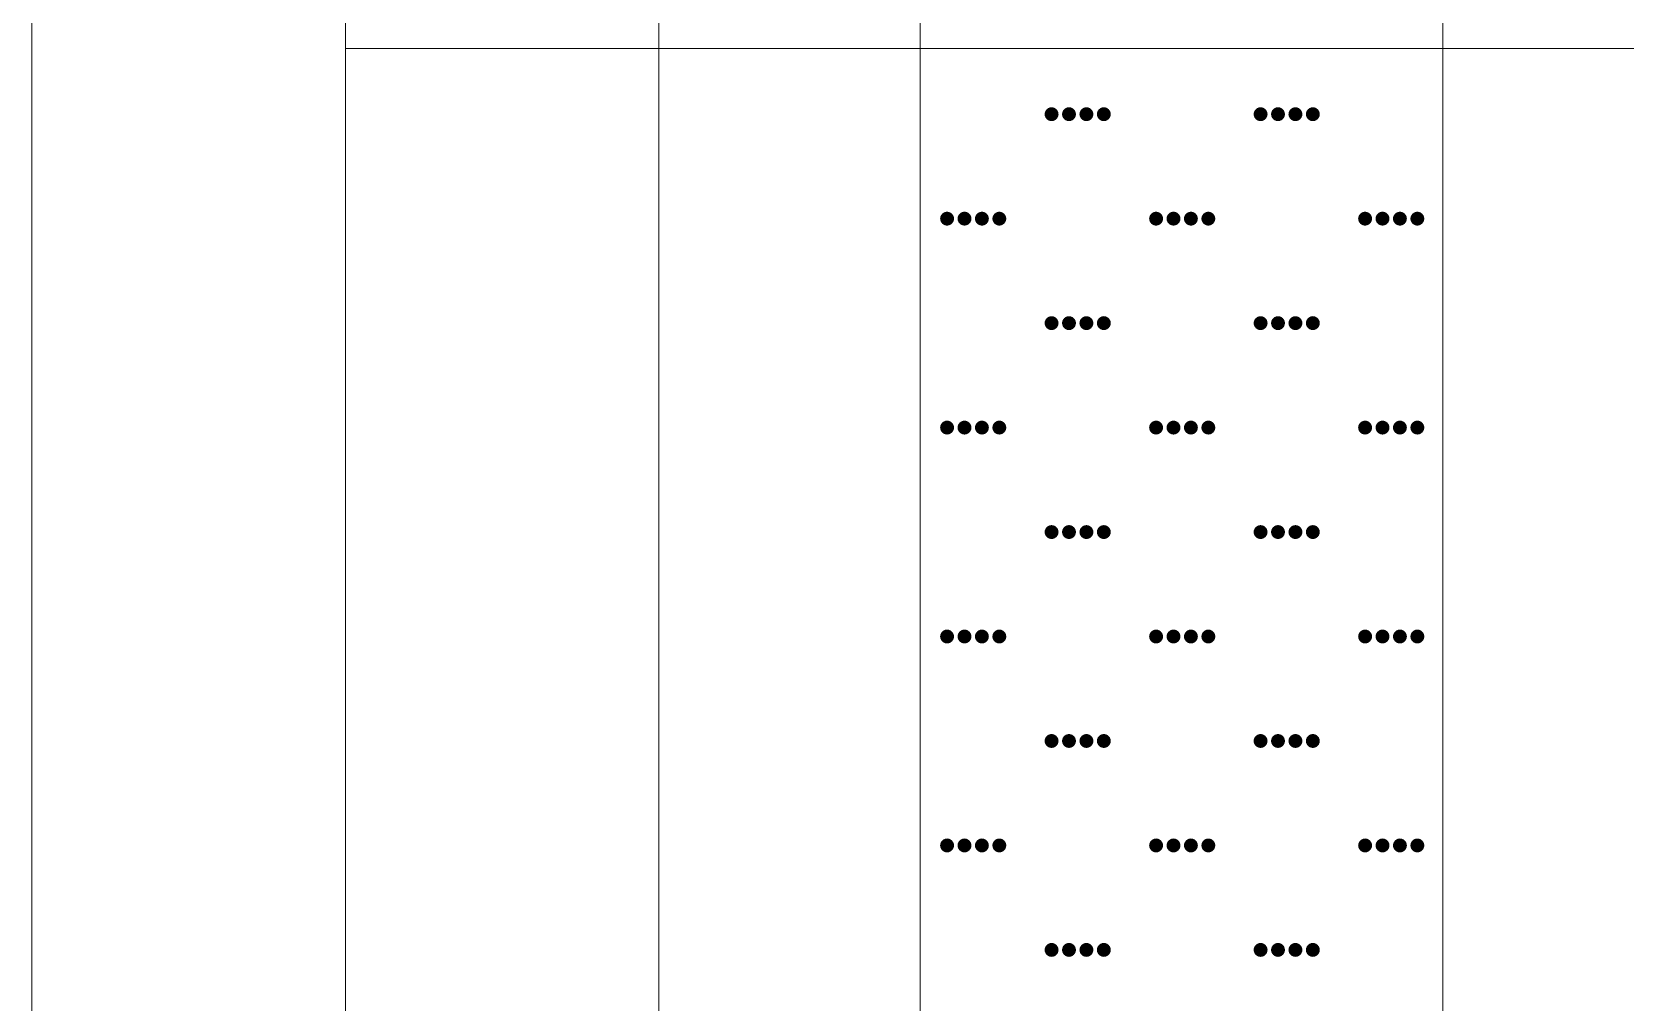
# Model space of a CAD drawing. Header units: inches. Extents: x -27 to 109, y -724 to 26.
# Drawn here: x 14.68 to 20.78, y -580.56 to -576.84 of the extents above; entities that cross this region are included whole.
import ezdxf

# ---------------------------------------------------------------- set-up
doc = ezdxf.new("R2010")
doc.units = ezdxf.units.IN
doc.header["$MEASUREMENT"] = 0
doc.layers.get('0').update_dxf_attribs({"lineweight": 0})

# ---------------------------------------------------------------- blocks, each defined once
blk = doc.blocks.new('lr_block_89')
at = {"true_color": 0x000000}
for points in [[(18.6105, -577.1626), (18.6114, -577.1557), (18.6105, -577.1487), (18.6078, -577.1423), (18.6035, -577.1369), (18.5981, -577.1326), (18.5917, -577.1299), (18.5847, -577.129), (18.5778, -577.1299), (18.5714, -577.1326), (18.5659, -577.1369), (18.5617, -577.1423), (18.559, -577.1487), (18.5581, -577.1557), (18.559, -577.1626), (18.5617, -577.169), (18.5659, -577.1745), (18.5714, -577.1787), (18.5778, -577.1814), (18.5847, -577.1823), (18.5917, -577.1814), (18.5981, -577.1787), (18.6035, -577.1745), (18.6078, -577.169)], [(18.6771, -577.1626), (18.6781, -577.1557), (18.6771, -577.1487), (18.6745, -577.1423), (18.6702, -577.1369), (18.6647, -577.1326), (18.6583, -577.1299), (18.6514, -577.129), (18.6445, -577.1299), (18.6381, -577.1326), (18.6326, -577.1369), (18.6283, -577.1423), (18.6257, -577.1487), (18.6247, -577.1557), (18.6257, -577.1626), (18.6283, -577.169), (18.6326, -577.1745), (18.6381, -577.1787), (18.6445, -577.1814), (18.6514, -577.1823), (18.6583, -577.1814), (18.6647, -577.1787), (18.6702, -577.1745), (18.6745, -577.169)], [(18.7438, -577.1626), (18.7447, -577.1557), (18.7438, -577.1487), (18.7411, -577.1423), (18.7369, -577.1369), (18.7314, -577.1326), (18.725, -577.1299), (18.7181, -577.129), (18.7111, -577.1299), (18.7047, -577.1326), (18.6993, -577.1369), (18.695, -577.1423), (18.6923, -577.1487), (18.6914, -577.1557), (18.6923, -577.1626), (18.695, -577.169), (18.6993, -577.1745), (18.7047, -577.1787), (18.7111, -577.1814), (18.7181, -577.1823), (18.725, -577.1814), (18.7314, -577.1787), (18.7369, -577.1745), (18.7411, -577.169)], [(18.8105, -577.1626), (18.8114, -577.1557), (18.8105, -577.1487), (18.8078, -577.1423), (18.8035, -577.1369), (18.7981, -577.1326), (18.7917, -577.1299), (18.7847, -577.129), (18.7778, -577.1299), (18.7714, -577.1326), (18.7659, -577.1369), (18.7617, -577.1423), (18.759, -577.1487), (18.7581, -577.1557), (18.759, -577.1626), (18.7617, -577.169), (18.7659, -577.1745), (18.7714, -577.1787), (18.7778, -577.1814), (18.7847, -577.1823), (18.7917, -577.1814), (18.7981, -577.1787), (18.8035, -577.1745), (18.8078, -577.169)], [(19.4105, -577.1626), (19.4114, -577.1557), (19.4105, -577.1487), (19.4078, -577.1423), (19.4035, -577.1369), (19.3981, -577.1326), (19.3917, -577.1299), (19.3847, -577.129), (19.3778, -577.1299), (19.3714, -577.1326), (19.3659, -577.1369), (19.3617, -577.1423), (19.359, -577.1487), (19.3581, -577.1557), (19.359, -577.1626), (19.3617, -577.169), (19.3659, -577.1745), (19.3714, -577.1787), (19.3778, -577.1814), (19.3847, -577.1823), (19.3917, -577.1814), (19.3981, -577.1787), (19.4035, -577.1745), (19.4078, -577.169)], [(19.4771, -577.1626), (19.4781, -577.1557), (19.4771, -577.1487), (19.4745, -577.1423), (19.4702, -577.1369), (19.4647, -577.1326), (19.4583, -577.1299), (19.4514, -577.129), (19.4445, -577.1299), (19.4381, -577.1326), (19.4326, -577.1369), (19.4283, -577.1423), (19.4257, -577.1487), (19.4247, -577.1557), (19.4257, -577.1626), (19.4283, -577.169), (19.4326, -577.1745), (19.4381, -577.1787), (19.4445, -577.1814), (19.4514, -577.1823), (19.4583, -577.1814), (19.4647, -577.1787), (19.4702, -577.1745), (19.4745, -577.169)], [(19.5438, -577.1626), (19.5447, -577.1557), (19.5438, -577.1487), (19.5411, -577.1423), (19.5369, -577.1369), (19.5314, -577.1326), (19.525, -577.1299), (19.5181, -577.129), (19.5111, -577.1299), (19.5047, -577.1326), (19.4993, -577.1369), (19.495, -577.1423), (19.4923, -577.1487), (19.4914, -577.1557), (19.4923, -577.1626), (19.495, -577.169), (19.4993, -577.1745), (19.5047, -577.1787), (19.5111, -577.1814), (19.5181, -577.1823), (19.525, -577.1814), (19.5314, -577.1787), (19.5369, -577.1745), (19.5411, -577.169)], [(19.6105, -577.1626), (19.6114, -577.1557), (19.6105, -577.1487), (19.6078, -577.1423), (19.6035, -577.1369), (19.5981, -577.1326), (19.5917, -577.1299), (19.5847, -577.129), (19.5778, -577.1299), (19.5714, -577.1326), (19.5659, -577.1369), (19.5617, -577.1423), (19.559, -577.1487), (19.5581, -577.1557), (19.559, -577.1626), (19.5617, -577.169), (19.5659, -577.1745), (19.5714, -577.1787), (19.5778, -577.1814), (19.5847, -577.1823), (19.5917, -577.1814), (19.5981, -577.1787), (19.6035, -577.1745), (19.6078, -577.169)], [(18.2105, -577.5626), (18.2114, -577.5557), (18.2105, -577.5487), (18.2078, -577.5423), (18.2035, -577.5369), (18.1981, -577.5326), (18.1917, -577.5299), (18.1847, -577.529), (18.1778, -577.5299), (18.1714, -577.5326), (18.1659, -577.5369), (18.1617, -577.5423), (18.159, -577.5487), (18.1581, -577.5557), (18.159, -577.5626), (18.1617, -577.569), (18.1659, -577.5745), (18.1714, -577.5787), (18.1778, -577.5814), (18.1847, -577.5823), (18.1917, -577.5814), (18.1981, -577.5787), (18.2035, -577.5745), (18.2078, -577.569)], [(18.2771, -577.5626), (18.2781, -577.5557), (18.2771, -577.5487), (18.2745, -577.5423), (18.2702, -577.5369), (18.2647, -577.5326), (18.2583, -577.5299), (18.2514, -577.529), (18.2445, -577.5299), (18.2381, -577.5326), (18.2326, -577.5369), (18.2283, -577.5423), (18.2257, -577.5487), (18.2247, -577.5557), (18.2257, -577.5626), (18.2283, -577.569), (18.2326, -577.5745), (18.2381, -577.5787), (18.2445, -577.5814), (18.2514, -577.5823), (18.2583, -577.5814), (18.2647, -577.5787), (18.2702, -577.5745), (18.2745, -577.569)], [(18.3438, -577.5626), (18.3447, -577.5557), (18.3438, -577.5487), (18.3411, -577.5423), (18.3369, -577.5369), (18.3314, -577.5326), (18.325, -577.5299), (18.3181, -577.529), (18.3111, -577.5299), (18.3047, -577.5326), (18.2993, -577.5369), (18.295, -577.5423), (18.2923, -577.5487), (18.2914, -577.5557), (18.2923, -577.5626), (18.295, -577.569), (18.2993, -577.5745), (18.3047, -577.5787), (18.3111, -577.5814), (18.3181, -577.5823), (18.325, -577.5814), (18.3314, -577.5787), (18.3369, -577.5745), (18.3411, -577.569)], [(18.4105, -577.5626), (18.4114, -577.5557), (18.4105, -577.5487), (18.4078, -577.5423), (18.4035, -577.5369), (18.3981, -577.5326), (18.3917, -577.5299), (18.3847, -577.529), (18.3778, -577.5299), (18.3714, -577.5326), (18.3659, -577.5369), (18.3617, -577.5423), (18.359, -577.5487), (18.3581, -577.5557), (18.359, -577.5626), (18.3617, -577.569), (18.3659, -577.5745), (18.3714, -577.5787), (18.3778, -577.5814), (18.3847, -577.5823), (18.3917, -577.5814), (18.3981, -577.5787), (18.4035, -577.5745), (18.4078, -577.569)], [(19.0105, -577.5626), (19.0114, -577.5557), (19.0105, -577.5487), (19.0078, -577.5423), (19.0035, -577.5369), (18.9981, -577.5326), (18.9917, -577.5299), (18.9847, -577.529), (18.9778, -577.5299), (18.9714, -577.5326), (18.9659, -577.5369), (18.9617, -577.5423), (18.959, -577.5487), (18.9581, -577.5557), (18.959, -577.5626), (18.9617, -577.569), (18.9659, -577.5745), (18.9714, -577.5787), (18.9778, -577.5814), (18.9847, -577.5823), (18.9917, -577.5814), (18.9981, -577.5787), (19.0035, -577.5745), (19.0078, -577.569)], [(19.0771, -577.5626), (19.0781, -577.5557), (19.0771, -577.5487), (19.0745, -577.5423), (19.0702, -577.5369), (19.0647, -577.5326), (19.0583, -577.5299), (19.0514, -577.529), (19.0445, -577.5299), (19.0381, -577.5326), (19.0326, -577.5369), (19.0283, -577.5423), (19.0257, -577.5487), (19.0247, -577.5557), (19.0257, -577.5626), (19.0283, -577.569), (19.0326, -577.5745), (19.0381, -577.5787), (19.0445, -577.5814), (19.0514, -577.5823), (19.0583, -577.5814), (19.0647, -577.5787), (19.0702, -577.5745), (19.0745, -577.569)], [(19.1438, -577.5626), (19.1447, -577.5557), (19.1438, -577.5487), (19.1411, -577.5423), (19.1369, -577.5369), (19.1314, -577.5326), (19.125, -577.5299), (19.1181, -577.529), (19.1111, -577.5299), (19.1047, -577.5326), (19.0993, -577.5369), (19.095, -577.5423), (19.0923, -577.5487), (19.0914, -577.5557), (19.0923, -577.5626), (19.095, -577.569), (19.0993, -577.5745), (19.1047, -577.5787), (19.1111, -577.5814), (19.1181, -577.5823), (19.125, -577.5814), (19.1314, -577.5787), (19.1369, -577.5745), (19.1411, -577.569)], [(19.2105, -577.5626), (19.2114, -577.5557), (19.2105, -577.5487), (19.2078, -577.5423), (19.2035, -577.5369), (19.1981, -577.5326), (19.1917, -577.5299), (19.1847, -577.529), (19.1778, -577.5299), (19.1714, -577.5326), (19.1659, -577.5369), (19.1617, -577.5423), (19.159, -577.5487), (19.1581, -577.5557), (19.159, -577.5626), (19.1617, -577.569), (19.1659, -577.5745), (19.1714, -577.5787), (19.1778, -577.5814), (19.1847, -577.5823), (19.1917, -577.5814), (19.1981, -577.5787), (19.2035, -577.5745), (19.2078, -577.569)], [(19.8105, -577.5626), (19.8114, -577.5557), (19.8105, -577.5487), (19.8078, -577.5423), (19.8035, -577.5369), (19.7981, -577.5326), (19.7917, -577.5299), (19.7847, -577.529), (19.7778, -577.5299), (19.7714, -577.5326), (19.7659, -577.5369), (19.7617, -577.5423), (19.759, -577.5487), (19.7581, -577.5557), (19.759, -577.5626), (19.7617, -577.569), (19.7659, -577.5745), (19.7714, -577.5787), (19.7778, -577.5814), (19.7847, -577.5823), (19.7917, -577.5814), (19.7981, -577.5787), (19.8035, -577.5745), (19.8078, -577.569)], [(19.8771, -577.5626), (19.8781, -577.5557), (19.8771, -577.5487), (19.8745, -577.5423), (19.8702, -577.5369), (19.8647, -577.5326), (19.8583, -577.5299), (19.8514, -577.529), (19.8445, -577.5299), (19.8381, -577.5326), (19.8326, -577.5369), (19.8283, -577.5423), (19.8257, -577.5487), (19.8247, -577.5557), (19.8257, -577.5626), (19.8283, -577.569), (19.8326, -577.5745), (19.8381, -577.5787), (19.8445, -577.5814), (19.8514, -577.5823), (19.8583, -577.5814), (19.8647, -577.5787), (19.8702, -577.5745), (19.8745, -577.569)], [(19.9438, -577.5626), (19.9447, -577.5557), (19.9438, -577.5487), (19.9411, -577.5423), (19.9369, -577.5369), (19.9314, -577.5326), (19.925, -577.5299), (19.9181, -577.529), (19.9111, -577.5299), (19.9047, -577.5326), (19.8993, -577.5369), (19.895, -577.5423), (19.8923, -577.5487), (19.8914, -577.5557), (19.8923, -577.5626), (19.895, -577.569), (19.8993, -577.5745), (19.9047, -577.5787), (19.9111, -577.5814), (19.9181, -577.5823), (19.925, -577.5814), (19.9314, -577.5787), (19.9369, -577.5745), (19.9411, -577.569)], [(20.0105, -577.5626), (20.0114, -577.5557), (20.0105, -577.5487), (20.0078, -577.5423), (20.0035, -577.5369), (19.9981, -577.5326), (19.9917, -577.5299), (19.9847, -577.529), (19.9778, -577.5299), (19.9714, -577.5326), (19.9659, -577.5369), (19.9617, -577.5423), (19.959, -577.5487), (19.9581, -577.5557), (19.959, -577.5626), (19.9617, -577.569), (19.9659, -577.5745), (19.9714, -577.5787), (19.9778, -577.5814), (19.9847, -577.5823), (19.9917, -577.5814), (19.9981, -577.5787), (20.0035, -577.5745), (20.0078, -577.569)], [(18.6105, -577.9626), (18.6114, -577.9557), (18.6105, -577.9487), (18.6078, -577.9423), (18.6035, -577.9369), (18.5981, -577.9326), (18.5917, -577.9299), (18.5847, -577.929), (18.5778, -577.9299), (18.5714, -577.9326), (18.5659, -577.9369), (18.5617, -577.9423), (18.559, -577.9487), (18.5581, -577.9557), (18.559, -577.9626), (18.5617, -577.969), (18.5659, -577.9745), (18.5714, -577.9787), (18.5778, -577.9814), (18.5847, -577.9823), (18.5917, -577.9814), (18.5981, -577.9787), (18.6035, -577.9745), (18.6078, -577.969)], [(18.6771, -577.9626), (18.6781, -577.9557), (18.6771, -577.9487), (18.6745, -577.9423), (18.6702, -577.9369), (18.6647, -577.9326), (18.6583, -577.9299), (18.6514, -577.929), (18.6445, -577.9299), (18.6381, -577.9326), (18.6326, -577.9369), (18.6283, -577.9423), (18.6257, -577.9487), (18.6247, -577.9557), (18.6257, -577.9626), (18.6283, -577.969), (18.6326, -577.9745), (18.6381, -577.9787), (18.6445, -577.9814), (18.6514, -577.9823), (18.6583, -577.9814), (18.6647, -577.9787), (18.6702, -577.9745), (18.6745, -577.969)], [(18.7438, -577.9626), (18.7447, -577.9557), (18.7438, -577.9487), (18.7411, -577.9423), (18.7369, -577.9369), (18.7314, -577.9326), (18.725, -577.9299), (18.7181, -577.929), (18.7111, -577.9299), (18.7047, -577.9326), (18.6993, -577.9369), (18.695, -577.9423), (18.6923, -577.9487), (18.6914, -577.9557), (18.6923, -577.9626), (18.695, -577.969), (18.6993, -577.9745), (18.7047, -577.9787), (18.7111, -577.9814), (18.7181, -577.9823), (18.725, -577.9814), (18.7314, -577.9787), (18.7369, -577.9745), (18.7411, -577.969)], [(18.8105, -577.9626), (18.8114, -577.9557), (18.8105, -577.9487), (18.8078, -577.9423), (18.8035, -577.9369), (18.7981, -577.9326), (18.7917, -577.9299), (18.7847, -577.929), (18.7778, -577.9299), (18.7714, -577.9326), (18.7659, -577.9369), (18.7617, -577.9423), (18.759, -577.9487), (18.7581, -577.9557), (18.759, -577.9626), (18.7617, -577.969), (18.7659, -577.9745), (18.7714, -577.9787), (18.7778, -577.9814), (18.7847, -577.9823), (18.7917, -577.9814), (18.7981, -577.9787), (18.8035, -577.9745), (18.8078, -577.969)], [(19.4105, -577.9626), (19.4114, -577.9557), (19.4105, -577.9487), (19.4078, -577.9423), (19.4035, -577.9369), (19.3981, -577.9326), (19.3917, -577.9299), (19.3847, -577.929), (19.3778, -577.9299), (19.3714, -577.9326), (19.3659, -577.9369), (19.3617, -577.9423), (19.359, -577.9487), (19.3581, -577.9557), (19.359, -577.9626), (19.3617, -577.969), (19.3659, -577.9745), (19.3714, -577.9787), (19.3778, -577.9814), (19.3847, -577.9823), (19.3917, -577.9814), (19.3981, -577.9787), (19.4035, -577.9745), (19.4078, -577.969)], [(19.4771, -577.9626), (19.4781, -577.9557), (19.4771, -577.9487), (19.4745, -577.9423), (19.4702, -577.9369), (19.4647, -577.9326), (19.4583, -577.9299), (19.4514, -577.929), (19.4445, -577.9299), (19.4381, -577.9326), (19.4326, -577.9369), (19.4283, -577.9423), (19.4257, -577.9487), (19.4247, -577.9557), (19.4257, -577.9626), (19.4283, -577.969), (19.4326, -577.9745), (19.4381, -577.9787), (19.4445, -577.9814), (19.4514, -577.9823), (19.4583, -577.9814), (19.4647, -577.9787), (19.4702, -577.9745), (19.4745, -577.969)], [(19.5438, -577.9626), (19.5447, -577.9557), (19.5438, -577.9487), (19.5411, -577.9423), (19.5369, -577.9369), (19.5314, -577.9326), (19.525, -577.9299), (19.5181, -577.929), (19.5111, -577.9299), (19.5047, -577.9326), (19.4993, -577.9369), (19.495, -577.9423), (19.4923, -577.9487), (19.4914, -577.9557), (19.4923, -577.9626), (19.495, -577.969), (19.4993, -577.9745), (19.5047, -577.9787), (19.5111, -577.9814), (19.5181, -577.9823), (19.525, -577.9814), (19.5314, -577.9787), (19.5369, -577.9745), (19.5411, -577.969)], [(19.6105, -577.9626), (19.6114, -577.9557), (19.6105, -577.9487), (19.6078, -577.9423), (19.6035, -577.9369), (19.5981, -577.9326), (19.5917, -577.9299), (19.5847, -577.929), (19.5778, -577.9299), (19.5714, -577.9326), (19.5659, -577.9369), (19.5617, -577.9423), (19.559, -577.9487), (19.5581, -577.9557), (19.559, -577.9626), (19.5617, -577.969), (19.5659, -577.9745), (19.5714, -577.9787), (19.5778, -577.9814), (19.5847, -577.9823), (19.5917, -577.9814), (19.5981, -577.9787), (19.6035, -577.9745), (19.6078, -577.969)], [(18.2105, -578.3626), (18.2114, -578.3557), (18.2105, -578.3487), (18.2078, -578.3423), (18.2035, -578.3369), (18.1981, -578.3326), (18.1917, -578.3299), (18.1847, -578.329), (18.1778, -578.3299), (18.1714, -578.3326), (18.1659, -578.3369), (18.1617, -578.3423), (18.159, -578.3487), (18.1581, -578.3557), (18.159, -578.3626), (18.1617, -578.369), (18.1659, -578.3745), (18.1714, -578.3787), (18.1778, -578.3814), (18.1847, -578.3823), (18.1917, -578.3814), (18.1981, -578.3787), (18.2035, -578.3745), (18.2078, -578.369)], [(18.2771, -578.3626), (18.2781, -578.3557), (18.2771, -578.3487), (18.2745, -578.3423), (18.2702, -578.3369), (18.2647, -578.3326), (18.2583, -578.3299), (18.2514, -578.329), (18.2445, -578.3299), (18.2381, -578.3326), (18.2326, -578.3369), (18.2283, -578.3423), (18.2257, -578.3487), (18.2247, -578.3557), (18.2257, -578.3626), (18.2283, -578.369), (18.2326, -578.3745), (18.2381, -578.3787), (18.2445, -578.3814), (18.2514, -578.3823), (18.2583, -578.3814), (18.2647, -578.3787), (18.2702, -578.3745), (18.2745, -578.369)], [(18.3438, -578.3626), (18.3447, -578.3557), (18.3438, -578.3487), (18.3411, -578.3423), (18.3369, -578.3369), (18.3314, -578.3326), (18.325, -578.3299), (18.3181, -578.329), (18.3111, -578.3299), (18.3047, -578.3326), (18.2993, -578.3369), (18.295, -578.3423), (18.2923, -578.3487), (18.2914, -578.3557), (18.2923, -578.3626), (18.295, -578.369), (18.2993, -578.3745), (18.3047, -578.3787), (18.3111, -578.3814), (18.3181, -578.3823), (18.325, -578.3814), (18.3314, -578.3787), (18.3369, -578.3745), (18.3411, -578.369)], [(18.4105, -578.3626), (18.4114, -578.3557), (18.4105, -578.3487), (18.4078, -578.3423), (18.4035, -578.3369), (18.3981, -578.3326), (18.3917, -578.3299), (18.3847, -578.329), (18.3778, -578.3299), (18.3714, -578.3326), (18.3659, -578.3369), (18.3617, -578.3423), (18.359, -578.3487), (18.3581, -578.3557), (18.359, -578.3626), (18.3617, -578.369), (18.3659, -578.3745), (18.3714, -578.3787), (18.3778, -578.3814), (18.3847, -578.3823), (18.3917, -578.3814), (18.3981, -578.3787), (18.4035, -578.3745), (18.4078, -578.369)], [(19.0105, -578.3626), (19.0114, -578.3557), (19.0105, -578.3487), (19.0078, -578.3423), (19.0035, -578.3369), (18.9981, -578.3326), (18.9917, -578.3299), (18.9847, -578.329), (18.9778, -578.3299), (18.9714, -578.3326), (18.9659, -578.3369), (18.9617, -578.3423), (18.959, -578.3487), (18.9581, -578.3557), (18.959, -578.3626), (18.9617, -578.369), (18.9659, -578.3745), (18.9714, -578.3787), (18.9778, -578.3814), (18.9847, -578.3823), (18.9917, -578.3814), (18.9981, -578.3787), (19.0035, -578.3745), (19.0078, -578.369)], [(19.0771, -578.3626), (19.0781, -578.3557), (19.0771, -578.3487), (19.0745, -578.3423), (19.0702, -578.3369), (19.0647, -578.3326), (19.0583, -578.3299), (19.0514, -578.329), (19.0445, -578.3299), (19.0381, -578.3326), (19.0326, -578.3369), (19.0283, -578.3423), (19.0257, -578.3487), (19.0247, -578.3557), (19.0257, -578.3626), (19.0283, -578.369), (19.0326, -578.3745), (19.0381, -578.3787), (19.0445, -578.3814), (19.0514, -578.3823), (19.0583, -578.3814), (19.0647, -578.3787), (19.0702, -578.3745), (19.0745, -578.369)], [(19.1438, -578.3626), (19.1447, -578.3557), (19.1438, -578.3487), (19.1411, -578.3423), (19.1369, -578.3369), (19.1314, -578.3326), (19.125, -578.3299), (19.1181, -578.329), (19.1111, -578.3299), (19.1047, -578.3326), (19.0993, -578.3369), (19.095, -578.3423), (19.0923, -578.3487), (19.0914, -578.3557), (19.0923, -578.3626), (19.095, -578.369), (19.0993, -578.3745), (19.1047, -578.3787), (19.1111, -578.3814), (19.1181, -578.3823), (19.125, -578.3814), (19.1314, -578.3787), (19.1369, -578.3745), (19.1411, -578.369)], [(19.2105, -578.3626), (19.2114, -578.3557), (19.2105, -578.3487), (19.2078, -578.3423), (19.2035, -578.3369), (19.1981, -578.3326), (19.1917, -578.3299), (19.1847, -578.329), (19.1778, -578.3299), (19.1714, -578.3326), (19.1659, -578.3369), (19.1617, -578.3423), (19.159, -578.3487), (19.1581, -578.3557), (19.159, -578.3626), (19.1617, -578.369), (19.1659, -578.3745), (19.1714, -578.3787), (19.1778, -578.3814), (19.1847, -578.3823), (19.1917, -578.3814), (19.1981, -578.3787), (19.2035, -578.3745), (19.2078, -578.369)], [(19.8105, -578.3626), (19.8114, -578.3557), (19.8105, -578.3487), (19.8078, -578.3423), (19.8035, -578.3369), (19.7981, -578.3326), (19.7917, -578.3299), (19.7847, -578.329), (19.7778, -578.3299), (19.7714, -578.3326), (19.7659, -578.3369), (19.7617, -578.3423), (19.759, -578.3487), (19.7581, -578.3557), (19.759, -578.3626), (19.7617, -578.369), (19.7659, -578.3745), (19.7714, -578.3787), (19.7778, -578.3814), (19.7847, -578.3823), (19.7917, -578.3814), (19.7981, -578.3787), (19.8035, -578.3745), (19.8078, -578.369)], [(19.8771, -578.3626), (19.8781, -578.3557), (19.8771, -578.3487), (19.8745, -578.3423), (19.8702, -578.3369), (19.8647, -578.3326), (19.8583, -578.3299), (19.8514, -578.329), (19.8445, -578.3299), (19.8381, -578.3326), (19.8326, -578.3369), (19.8283, -578.3423), (19.8257, -578.3487), (19.8247, -578.3557), (19.8257, -578.3626), (19.8283, -578.369), (19.8326, -578.3745), (19.8381, -578.3787), (19.8445, -578.3814), (19.8514, -578.3823), (19.8583, -578.3814), (19.8647, -578.3787), (19.8702, -578.3745), (19.8745, -578.369)], [(19.9438, -578.3626), (19.9447, -578.3557), (19.9438, -578.3487), (19.9411, -578.3423), (19.9369, -578.3369), (19.9314, -578.3326), (19.925, -578.3299), (19.9181, -578.329), (19.9111, -578.3299), (19.9047, -578.3326), (19.8993, -578.3369), (19.895, -578.3423), (19.8923, -578.3487), (19.8914, -578.3557), (19.8923, -578.3626), (19.895, -578.369), (19.8993, -578.3745), (19.9047, -578.3787), (19.9111, -578.3814), (19.9181, -578.3823), (19.925, -578.3814), (19.9314, -578.3787), (19.9369, -578.3745), (19.9411, -578.369)], [(20.0105, -578.3626), (20.0114, -578.3557), (20.0105, -578.3487), (20.0078, -578.3423), (20.0035, -578.3369), (19.9981, -578.3326), (19.9917, -578.3299), (19.9847, -578.329), (19.9778, -578.3299), (19.9714, -578.3326), (19.9659, -578.3369), (19.9617, -578.3423), (19.959, -578.3487), (19.9581, -578.3557), (19.959, -578.3626), (19.9617, -578.369), (19.9659, -578.3745), (19.9714, -578.3787), (19.9778, -578.3814), (19.9847, -578.3823), (19.9917, -578.3814), (19.9981, -578.3787), (20.0035, -578.3745), (20.0078, -578.369)], [(18.6105, -578.7626), (18.6114, -578.7557), (18.6105, -578.7487), (18.6078, -578.7423), (18.6035, -578.7369), (18.5981, -578.7326), (18.5917, -578.7299), (18.5847, -578.729), (18.5778, -578.7299), (18.5714, -578.7326), (18.5659, -578.7369), (18.5617, -578.7423), (18.559, -578.7487), (18.5581, -578.7557), (18.559, -578.7626), (18.5617, -578.769), (18.5659, -578.7745), (18.5714, -578.7787), (18.5778, -578.7814), (18.5847, -578.7823), (18.5917, -578.7814), (18.5981, -578.7787), (18.6035, -578.7745), (18.6078, -578.769)], [(18.6771, -578.7626), (18.6781, -578.7557), (18.6771, -578.7487), (18.6745, -578.7423), (18.6702, -578.7369), (18.6647, -578.7326), (18.6583, -578.7299), (18.6514, -578.729), (18.6445, -578.7299), (18.6381, -578.7326), (18.6326, -578.7369), (18.6283, -578.7423), (18.6257, -578.7487), (18.6247, -578.7557), (18.6257, -578.7626), (18.6283, -578.769), (18.6326, -578.7745), (18.6381, -578.7787), (18.6445, -578.7814), (18.6514, -578.7823), (18.6583, -578.7814), (18.6647, -578.7787), (18.6702, -578.7745), (18.6745, -578.769)], [(18.7438, -578.7626), (18.7447, -578.7557), (18.7438, -578.7487), (18.7411, -578.7423), (18.7369, -578.7369), (18.7314, -578.7326), (18.725, -578.7299), (18.7181, -578.729), (18.7111, -578.7299), (18.7047, -578.7326), (18.6993, -578.7369), (18.695, -578.7423), (18.6923, -578.7487), (18.6914, -578.7557), (18.6923, -578.7626), (18.695, -578.769), (18.6993, -578.7745), (18.7047, -578.7787), (18.7111, -578.7814), (18.7181, -578.7823), (18.725, -578.7814), (18.7314, -578.7787), (18.7369, -578.7745), (18.7411, -578.769)], [(18.8105, -578.7626), (18.8114, -578.7557), (18.8105, -578.7487), (18.8078, -578.7423), (18.8035, -578.7369), (18.7981, -578.7326), (18.7917, -578.7299), (18.7847, -578.729), (18.7778, -578.7299), (18.7714, -578.7326), (18.7659, -578.7369), (18.7617, -578.7423), (18.759, -578.7487), (18.7581, -578.7557), (18.759, -578.7626), (18.7617, -578.769), (18.7659, -578.7745), (18.7714, -578.7787), (18.7778, -578.7814), (18.7847, -578.7823), (18.7917, -578.7814), (18.7981, -578.7787), (18.8035, -578.7745), (18.8078, -578.769)], [(19.4105, -578.7626), (19.4114, -578.7557), (19.4105, -578.7487), (19.4078, -578.7423), (19.4035, -578.7369), (19.3981, -578.7326), (19.3917, -578.7299), (19.3847, -578.729), (19.3778, -578.7299), (19.3714, -578.7326), (19.3659, -578.7369), (19.3617, -578.7423), (19.359, -578.7487), (19.3581, -578.7557), (19.359, -578.7626), (19.3617, -578.769), (19.3659, -578.7745), (19.3714, -578.7787), (19.3778, -578.7814), (19.3847, -578.7823), (19.3917, -578.7814), (19.3981, -578.7787), (19.4035, -578.7745), (19.4078, -578.769)], [(19.4771, -578.7626), (19.4781, -578.7557), (19.4771, -578.7487), (19.4745, -578.7423), (19.4702, -578.7369), (19.4647, -578.7326), (19.4583, -578.7299), (19.4514, -578.729), (19.4445, -578.7299), (19.4381, -578.7326), (19.4326, -578.7369), (19.4283, -578.7423), (19.4257, -578.7487), (19.4247, -578.7557), (19.4257, -578.7626), (19.4283, -578.769), (19.4326, -578.7745), (19.4381, -578.7787), (19.4445, -578.7814), (19.4514, -578.7823), (19.4583, -578.7814), (19.4647, -578.7787), (19.4702, -578.7745), (19.4745, -578.769)], [(19.5438, -578.7626), (19.5447, -578.7557), (19.5438, -578.7487), (19.5411, -578.7423), (19.5369, -578.7369), (19.5314, -578.7326), (19.525, -578.7299), (19.5181, -578.729), (19.5111, -578.7299), (19.5047, -578.7326), (19.4993, -578.7369), (19.495, -578.7423), (19.4923, -578.7487), (19.4914, -578.7557), (19.4923, -578.7626), (19.495, -578.769), (19.4993, -578.7745), (19.5047, -578.7787), (19.5111, -578.7814), (19.5181, -578.7823), (19.525, -578.7814), (19.5314, -578.7787), (19.5369, -578.7745), (19.5411, -578.769)], [(19.6105, -578.7626), (19.6114, -578.7557), (19.6105, -578.7487), (19.6078, -578.7423), (19.6035, -578.7369), (19.5981, -578.7326), (19.5917, -578.7299), (19.5847, -578.729), (19.5778, -578.7299), (19.5714, -578.7326), (19.5659, -578.7369), (19.5617, -578.7423), (19.559, -578.7487), (19.5581, -578.7557), (19.559, -578.7626), (19.5617, -578.769), (19.5659, -578.7745), (19.5714, -578.7787), (19.5778, -578.7814), (19.5847, -578.7823), (19.5917, -578.7814), (19.5981, -578.7787), (19.6035, -578.7745), (19.6078, -578.769)], [(18.2105, -579.1626), (18.2114, -579.1557), (18.2105, -579.1487), (18.2078, -579.1423), (18.2035, -579.1369), (18.1981, -579.1326), (18.1917, -579.1299), (18.1847, -579.129), (18.1778, -579.1299), (18.1714, -579.1326), (18.1659, -579.1369), (18.1617, -579.1423), (18.159, -579.1487), (18.1581, -579.1557), (18.159, -579.1626), (18.1617, -579.169), (18.1659, -579.1745), (18.1714, -579.1787), (18.1778, -579.1814), (18.1847, -579.1823), (18.1917, -579.1814), (18.1981, -579.1787), (18.2035, -579.1745), (18.2078, -579.169)], [(18.2771, -579.1626), (18.2781, -579.1557), (18.2771, -579.1487), (18.2745, -579.1423), (18.2702, -579.1369), (18.2647, -579.1326), (18.2583, -579.1299), (18.2514, -579.129), (18.2445, -579.1299), (18.2381, -579.1326), (18.2326, -579.1369), (18.2283, -579.1423), (18.2257, -579.1487), (18.2247, -579.1557), (18.2257, -579.1626), (18.2283, -579.169), (18.2326, -579.1745), (18.2381, -579.1787), (18.2445, -579.1814), (18.2514, -579.1823), (18.2583, -579.1814), (18.2647, -579.1787), (18.2702, -579.1745), (18.2745, -579.169)], [(18.3438, -579.1626), (18.3447, -579.1557), (18.3438, -579.1487), (18.3411, -579.1423), (18.3369, -579.1369), (18.3314, -579.1326), (18.325, -579.1299), (18.3181, -579.129), (18.3111, -579.1299), (18.3047, -579.1326), (18.2993, -579.1369), (18.295, -579.1423), (18.2923, -579.1487), (18.2914, -579.1557), (18.2923, -579.1626), (18.295, -579.169), (18.2993, -579.1745), (18.3047, -579.1787), (18.3111, -579.1814), (18.3181, -579.1823), (18.325, -579.1814), (18.3314, -579.1787), (18.3369, -579.1745), (18.3411, -579.169)], [(18.4105, -579.1626), (18.4114, -579.1557), (18.4105, -579.1487), (18.4078, -579.1423), (18.4035, -579.1369), (18.3981, -579.1326), (18.3917, -579.1299), (18.3847, -579.129), (18.3778, -579.1299), (18.3714, -579.1326), (18.3659, -579.1369), (18.3617, -579.1423), (18.359, -579.1487), (18.3581, -579.1557), (18.359, -579.1626), (18.3617, -579.169), (18.3659, -579.1745), (18.3714, -579.1787), (18.3778, -579.1814), (18.3847, -579.1823), (18.3917, -579.1814), (18.3981, -579.1787), (18.4035, -579.1745), (18.4078, -579.169)], [(19.0105, -579.1626), (19.0114, -579.1557), (19.0105, -579.1487), (19.0078, -579.1423), (19.0035, -579.1369), (18.9981, -579.1326), (18.9917, -579.1299), (18.9847, -579.129), (18.9778, -579.1299), (18.9714, -579.1326), (18.9659, -579.1369), (18.9617, -579.1423), (18.959, -579.1487), (18.9581, -579.1557), (18.959, -579.1626), (18.9617, -579.169), (18.9659, -579.1745), (18.9714, -579.1787), (18.9778, -579.1814), (18.9847, -579.1823), (18.9917, -579.1814), (18.9981, -579.1787), (19.0035, -579.1745), (19.0078, -579.169)], [(19.0771, -579.1626), (19.0781, -579.1557), (19.0771, -579.1487), (19.0745, -579.1423), (19.0702, -579.1369), (19.0647, -579.1326), (19.0583, -579.1299), (19.0514, -579.129), (19.0445, -579.1299), (19.0381, -579.1326), (19.0326, -579.1369), (19.0283, -579.1423), (19.0257, -579.1487), (19.0247, -579.1557), (19.0257, -579.1626), (19.0283, -579.169), (19.0326, -579.1745), (19.0381, -579.1787), (19.0445, -579.1814), (19.0514, -579.1823), (19.0583, -579.1814), (19.0647, -579.1787), (19.0702, -579.1745), (19.0745, -579.169)], [(19.1438, -579.1626), (19.1447, -579.1557), (19.1438, -579.1487), (19.1411, -579.1423), (19.1369, -579.1369), (19.1314, -579.1326), (19.125, -579.1299), (19.1181, -579.129), (19.1111, -579.1299), (19.1047, -579.1326), (19.0993, -579.1369), (19.095, -579.1423), (19.0923, -579.1487), (19.0914, -579.1557), (19.0923, -579.1626), (19.095, -579.169), (19.0993, -579.1745), (19.1047, -579.1787), (19.1111, -579.1814), (19.1181, -579.1823), (19.125, -579.1814), (19.1314, -579.1787), (19.1369, -579.1745), (19.1411, -579.169)], [(19.2105, -579.1626), (19.2114, -579.1557), (19.2105, -579.1487), (19.2078, -579.1423), (19.2035, -579.1369), (19.1981, -579.1326), (19.1917, -579.1299), (19.1847, -579.129), (19.1778, -579.1299), (19.1714, -579.1326), (19.1659, -579.1369), (19.1617, -579.1423), (19.159, -579.1487), (19.1581, -579.1557), (19.159, -579.1626), (19.1617, -579.169), (19.1659, -579.1745), (19.1714, -579.1787), (19.1778, -579.1814), (19.1847, -579.1823), (19.1917, -579.1814), (19.1981, -579.1787), (19.2035, -579.1745), (19.2078, -579.169)], [(19.8105, -579.1626), (19.8114, -579.1557), (19.8105, -579.1487), (19.8078, -579.1423), (19.8035, -579.1369), (19.7981, -579.1326), (19.7917, -579.1299), (19.7847, -579.129), (19.7778, -579.1299), (19.7714, -579.1326), (19.7659, -579.1369), (19.7617, -579.1423), (19.759, -579.1487), (19.7581, -579.1557), (19.759, -579.1626), (19.7617, -579.169), (19.7659, -579.1745), (19.7714, -579.1787), (19.7778, -579.1814), (19.7847, -579.1823), (19.7917, -579.1814), (19.7981, -579.1787), (19.8035, -579.1745), (19.8078, -579.169)], [(19.8771, -579.1626), (19.8781, -579.1557), (19.8771, -579.1487), (19.8745, -579.1423), (19.8702, -579.1369), (19.8647, -579.1326), (19.8583, -579.1299), (19.8514, -579.129), (19.8445, -579.1299), (19.8381, -579.1326), (19.8326, -579.1369), (19.8283, -579.1423), (19.8257, -579.1487), (19.8247, -579.1557), (19.8257, -579.1626), (19.8283, -579.169), (19.8326, -579.1745), (19.8381, -579.1787), (19.8445, -579.1814), (19.8514, -579.1823), (19.8583, -579.1814), (19.8647, -579.1787), (19.8702, -579.1745), (19.8745, -579.169)], [(19.9438, -579.1626), (19.9447, -579.1557), (19.9438, -579.1487), (19.9411, -579.1423), (19.9369, -579.1369), (19.9314, -579.1326), (19.925, -579.1299), (19.9181, -579.129), (19.9111, -579.1299), (19.9047, -579.1326), (19.8993, -579.1369), (19.895, -579.1423), (19.8923, -579.1487), (19.8914, -579.1557), (19.8923, -579.1626), (19.895, -579.169), (19.8993, -579.1745), (19.9047, -579.1787), (19.9111, -579.1814), (19.9181, -579.1823), (19.925, -579.1814), (19.9314, -579.1787), (19.9369, -579.1745), (19.9411, -579.169)], [(20.0105, -579.1626), (20.0114, -579.1557), (20.0105, -579.1487), (20.0078, -579.1423), (20.0035, -579.1369), (19.9981, -579.1326), (19.9917, -579.1299), (19.9847, -579.129), (19.9778, -579.1299), (19.9714, -579.1326), (19.9659, -579.1369), (19.9617, -579.1423), (19.959, -579.1487), (19.9581, -579.1557), (19.959, -579.1626), (19.9617, -579.169), (19.9659, -579.1745), (19.9714, -579.1787), (19.9778, -579.1814), (19.9847, -579.1823), (19.9917, -579.1814), (19.9981, -579.1787), (20.0035, -579.1745), (20.0078, -579.169)], [(18.6105, -579.5626), (18.6114, -579.5557), (18.6105, -579.5487), (18.6078, -579.5423), (18.6035, -579.5369), (18.5981, -579.5326), (18.5917, -579.5299), (18.5847, -579.529), (18.5778, -579.5299), (18.5714, -579.5326), (18.5659, -579.5369), (18.5617, -579.5423), (18.559, -579.5487), (18.5581, -579.5557), (18.559, -579.5626), (18.5617, -579.569), (18.5659, -579.5745), (18.5714, -579.5787), (18.5778, -579.5814), (18.5847, -579.5823), (18.5917, -579.5814), (18.5981, -579.5787), (18.6035, -579.5745), (18.6078, -579.569)], [(18.6771, -579.5626), (18.6781, -579.5557), (18.6771, -579.5487), (18.6745, -579.5423), (18.6702, -579.5369), (18.6647, -579.5326), (18.6583, -579.5299), (18.6514, -579.529), (18.6445, -579.5299), (18.6381, -579.5326), (18.6326, -579.5369), (18.6283, -579.5423), (18.6257, -579.5487), (18.6247, -579.5557), (18.6257, -579.5626), (18.6283, -579.569), (18.6326, -579.5745), (18.6381, -579.5787), (18.6445, -579.5814), (18.6514, -579.5823), (18.6583, -579.5814), (18.6647, -579.5787), (18.6702, -579.5745), (18.6745, -579.569)], [(18.7438, -579.5626), (18.7447, -579.5557), (18.7438, -579.5487), (18.7411, -579.5423), (18.7369, -579.5369), (18.7314, -579.5326), (18.725, -579.5299), (18.7181, -579.529), (18.7111, -579.5299), (18.7047, -579.5326), (18.6993, -579.5369), (18.695, -579.5423), (18.6923, -579.5487), (18.6914, -579.5557), (18.6923, -579.5626), (18.695, -579.569), (18.6993, -579.5745), (18.7047, -579.5787), (18.7111, -579.5814), (18.7181, -579.5823), (18.725, -579.5814), (18.7314, -579.5787), (18.7369, -579.5745), (18.7411, -579.569)], [(18.8105, -579.5626), (18.8114, -579.5557), (18.8105, -579.5487), (18.8078, -579.5423), (18.8035, -579.5369), (18.7981, -579.5326), (18.7917, -579.5299), (18.7847, -579.529), (18.7778, -579.5299), (18.7714, -579.5326), (18.7659, -579.5369), (18.7617, -579.5423), (18.759, -579.5487), (18.7581, -579.5557), (18.759, -579.5626), (18.7617, -579.569), (18.7659, -579.5745), (18.7714, -579.5787), (18.7778, -579.5814), (18.7847, -579.5823), (18.7917, -579.5814), (18.7981, -579.5787), (18.8035, -579.5745), (18.8078, -579.569)], [(19.4105, -579.5626), (19.4114, -579.5557), (19.4105, -579.5487), (19.4078, -579.5423), (19.4035, -579.5369), (19.3981, -579.5326), (19.3917, -579.5299), (19.3847, -579.529), (19.3778, -579.5299), (19.3714, -579.5326), (19.3659, -579.5369), (19.3617, -579.5423), (19.359, -579.5487), (19.3581, -579.5557), (19.359, -579.5626), (19.3617, -579.569), (19.3659, -579.5745), (19.3714, -579.5787), (19.3778, -579.5814), (19.3847, -579.5823), (19.3917, -579.5814), (19.3981, -579.5787), (19.4035, -579.5745), (19.4078, -579.569)], [(19.4771, -579.5626), (19.4781, -579.5557), (19.4771, -579.5487), (19.4745, -579.5423), (19.4702, -579.5369), (19.4647, -579.5326), (19.4583, -579.5299), (19.4514, -579.529), (19.4445, -579.5299), (19.4381, -579.5326), (19.4326, -579.5369), (19.4283, -579.5423), (19.4257, -579.5487), (19.4247, -579.5557), (19.4257, -579.5626), (19.4283, -579.569), (19.4326, -579.5745), (19.4381, -579.5787), (19.4445, -579.5814), (19.4514, -579.5823), (19.4583, -579.5814), (19.4647, -579.5787), (19.4702, -579.5745), (19.4745, -579.569)], [(19.5438, -579.5626), (19.5447, -579.5557), (19.5438, -579.5487), (19.5411, -579.5423), (19.5369, -579.5369), (19.5314, -579.5326), (19.525, -579.5299), (19.5181, -579.529), (19.5111, -579.5299), (19.5047, -579.5326), (19.4993, -579.5369), (19.495, -579.5423), (19.4923, -579.5487), (19.4914, -579.5557), (19.4923, -579.5626), (19.495, -579.569), (19.4993, -579.5745), (19.5047, -579.5787), (19.5111, -579.5814), (19.5181, -579.5823), (19.525, -579.5814), (19.5314, -579.5787), (19.5369, -579.5745), (19.5411, -579.569)], [(19.6105, -579.5626), (19.6114, -579.5557), (19.6105, -579.5487), (19.6078, -579.5423), (19.6035, -579.5369), (19.5981, -579.5326), (19.5917, -579.5299), (19.5847, -579.529), (19.5778, -579.5299), (19.5714, -579.5326), (19.5659, -579.5369), (19.5617, -579.5423), (19.559, -579.5487), (19.5581, -579.5557), (19.559, -579.5626), (19.5617, -579.569), (19.5659, -579.5745), (19.5714, -579.5787), (19.5778, -579.5814), (19.5847, -579.5823), (19.5917, -579.5814), (19.5981, -579.5787), (19.6035, -579.5745), (19.6078, -579.569)], [(18.2105, -579.9626), (18.2114, -579.9557), (18.2105, -579.9487), (18.2078, -579.9423), (18.2035, -579.9369), (18.1981, -579.9326), (18.1917, -579.9299), (18.1847, -579.929), (18.1778, -579.9299), (18.1714, -579.9326), (18.1659, -579.9369), (18.1617, -579.9423), (18.159, -579.9487), (18.1581, -579.9557), (18.159, -579.9626), (18.1617, -579.969), (18.1659, -579.9745), (18.1714, -579.9787), (18.1778, -579.9814), (18.1847, -579.9823), (18.1917, -579.9814), (18.1981, -579.9787), (18.2035, -579.9745), (18.2078, -579.969)], [(18.2771, -579.9626), (18.2781, -579.9557), (18.2771, -579.9487), (18.2745, -579.9423), (18.2702, -579.9369), (18.2647, -579.9326), (18.2583, -579.9299), (18.2514, -579.929), (18.2445, -579.9299), (18.2381, -579.9326), (18.2326, -579.9369), (18.2283, -579.9423), (18.2257, -579.9487), (18.2247, -579.9557), (18.2257, -579.9626), (18.2283, -579.969), (18.2326, -579.9745), (18.2381, -579.9787), (18.2445, -579.9814), (18.2514, -579.9823), (18.2583, -579.9814), (18.2647, -579.9787), (18.2702, -579.9745), (18.2745, -579.969)], [(18.3438, -579.9626), (18.3447, -579.9557), (18.3438, -579.9487), (18.3411, -579.9423), (18.3369, -579.9369), (18.3314, -579.9326), (18.325, -579.9299), (18.3181, -579.929), (18.3111, -579.9299), (18.3047, -579.9326), (18.2993, -579.9369), (18.295, -579.9423), (18.2923, -579.9487), (18.2914, -579.9557), (18.2923, -579.9626), (18.295, -579.969), (18.2993, -579.9745), (18.3047, -579.9787), (18.3111, -579.9814), (18.3181, -579.9823), (18.325, -579.9814), (18.3314, -579.9787), (18.3369, -579.9745), (18.3411, -579.969)], [(18.4105, -579.9626), (18.4114, -579.9557), (18.4105, -579.9487), (18.4078, -579.9423), (18.4035, -579.9369), (18.3981, -579.9326), (18.3917, -579.9299), (18.3847, -579.929), (18.3778, -579.9299), (18.3714, -579.9326), (18.3659, -579.9369), (18.3617, -579.9423), (18.359, -579.9487), (18.3581, -579.9557), (18.359, -579.9626), (18.3617, -579.969), (18.3659, -579.9745), (18.3714, -579.9787), (18.3778, -579.9814), (18.3847, -579.9823), (18.3917, -579.9814), (18.3981, -579.9787), (18.4035, -579.9745), (18.4078, -579.969)], [(19.0105, -579.9626), (19.0114, -579.9557), (19.0105, -579.9487), (19.0078, -579.9423), (19.0035, -579.9369), (18.9981, -579.9326), (18.9917, -579.9299), (18.9847, -579.929), (18.9778, -579.9299), (18.9714, -579.9326), (18.9659, -579.9369), (18.9617, -579.9423), (18.959, -579.9487), (18.9581, -579.9557), (18.959, -579.9626), (18.9617, -579.969), (18.9659, -579.9745), (18.9714, -579.9787), (18.9778, -579.9814), (18.9847, -579.9823), (18.9917, -579.9814), (18.9981, -579.9787), (19.0035, -579.9745), (19.0078, -579.969)], [(19.0771, -579.9626), (19.0781, -579.9557), (19.0771, -579.9487), (19.0745, -579.9423), (19.0702, -579.9369), (19.0647, -579.9326), (19.0583, -579.9299), (19.0514, -579.929), (19.0445, -579.9299), (19.0381, -579.9326), (19.0326, -579.9369), (19.0283, -579.9423), (19.0257, -579.9487), (19.0247, -579.9557), (19.0257, -579.9626), (19.0283, -579.969), (19.0326, -579.9745), (19.0381, -579.9787), (19.0445, -579.9814), (19.0514, -579.9823), (19.0583, -579.9814), (19.0647, -579.9787), (19.0702, -579.9745), (19.0745, -579.969)], [(19.1438, -579.9626), (19.1447, -579.9557), (19.1438, -579.9487), (19.1411, -579.9423), (19.1369, -579.9369), (19.1314, -579.9326), (19.125, -579.9299), (19.1181, -579.929), (19.1111, -579.9299), (19.1047, -579.9326), (19.0993, -579.9369), (19.095, -579.9423), (19.0923, -579.9487), (19.0914, -579.9557), (19.0923, -579.9626), (19.095, -579.969), (19.0993, -579.9745), (19.1047, -579.9787), (19.1111, -579.9814), (19.1181, -579.9823), (19.125, -579.9814), (19.1314, -579.9787), (19.1369, -579.9745), (19.1411, -579.969)], [(19.2105, -579.9626), (19.2114, -579.9557), (19.2105, -579.9487), (19.2078, -579.9423), (19.2035, -579.9369), (19.1981, -579.9326), (19.1917, -579.9299), (19.1847, -579.929), (19.1778, -579.9299), (19.1714, -579.9326), (19.1659, -579.9369), (19.1617, -579.9423), (19.159, -579.9487), (19.1581, -579.9557), (19.159, -579.9626), (19.1617, -579.969), (19.1659, -579.9745), (19.1714, -579.9787), (19.1778, -579.9814), (19.1847, -579.9823), (19.1917, -579.9814), (19.1981, -579.9787), (19.2035, -579.9745), (19.2078, -579.969)], [(19.8105, -579.9626), (19.8114, -579.9557), (19.8105, -579.9487), (19.8078, -579.9423), (19.8035, -579.9369), (19.7981, -579.9326), (19.7917, -579.9299), (19.7847, -579.929), (19.7778, -579.9299), (19.7714, -579.9326), (19.7659, -579.9369), (19.7617, -579.9423), (19.759, -579.9487), (19.7581, -579.9557), (19.759, -579.9626), (19.7617, -579.969), (19.7659, -579.9745), (19.7714, -579.9787), (19.7778, -579.9814), (19.7847, -579.9823), (19.7917, -579.9814), (19.7981, -579.9787), (19.8035, -579.9745), (19.8078, -579.969)], [(19.8771, -579.9626), (19.8781, -579.9557), (19.8771, -579.9487), (19.8745, -579.9423), (19.8702, -579.9369), (19.8647, -579.9326), (19.8583, -579.9299), (19.8514, -579.929), (19.8445, -579.9299), (19.8381, -579.9326), (19.8326, -579.9369), (19.8283, -579.9423), (19.8257, -579.9487), (19.8247, -579.9557), (19.8257, -579.9626), (19.8283, -579.969), (19.8326, -579.9745), (19.8381, -579.9787), (19.8445, -579.9814), (19.8514, -579.9823), (19.8583, -579.9814), (19.8647, -579.9787), (19.8702, -579.9745), (19.8745, -579.969)], [(19.9438, -579.9626), (19.9447, -579.9557), (19.9438, -579.9487), (19.9411, -579.9423), (19.9369, -579.9369), (19.9314, -579.9326), (19.925, -579.9299), (19.9181, -579.929), (19.9111, -579.9299), (19.9047, -579.9326), (19.8993, -579.9369), (19.895, -579.9423), (19.8923, -579.9487), (19.8914, -579.9557), (19.8923, -579.9626), (19.895, -579.969), (19.8993, -579.9745), (19.9047, -579.9787), (19.9111, -579.9814), (19.9181, -579.9823), (19.925, -579.9814), (19.9314, -579.9787), (19.9369, -579.9745), (19.9411, -579.969)], [(20.0105, -579.9626), (20.0114, -579.9557), (20.0105, -579.9487), (20.0078, -579.9423), (20.0035, -579.9369), (19.9981, -579.9326), (19.9917, -579.9299), (19.9847, -579.929), (19.9778, -579.9299), (19.9714, -579.9326), (19.9659, -579.9369), (19.9617, -579.9423), (19.959, -579.9487), (19.9581, -579.9557), (19.959, -579.9626), (19.9617, -579.969), (19.9659, -579.9745), (19.9714, -579.9787), (19.9778, -579.9814), (19.9847, -579.9823), (19.9917, -579.9814), (19.9981, -579.9787), (20.0035, -579.9745), (20.0078, -579.969)], [(18.6105, -580.3626), (18.6114, -580.3557), (18.6105, -580.3487), (18.6078, -580.3423), (18.6035, -580.3369), (18.5981, -580.3326), (18.5917, -580.3299), (18.5847, -580.329), (18.5778, -580.3299), (18.5714, -580.3326), (18.5659, -580.3369), (18.5617, -580.3423), (18.559, -580.3487), (18.5581, -580.3557), (18.559, -580.3626), (18.5617, -580.369), (18.5659, -580.3745), (18.5714, -580.3787), (18.5778, -580.3814), (18.5847, -580.3823), (18.5917, -580.3814), (18.5981, -580.3787), (18.6035, -580.3745), (18.6078, -580.369)], [(18.6771, -580.3626), (18.6781, -580.3557), (18.6771, -580.3487), (18.6745, -580.3423), (18.6702, -580.3369), (18.6647, -580.3326), (18.6583, -580.3299), (18.6514, -580.329), (18.6445, -580.3299), (18.6381, -580.3326), (18.6326, -580.3369), (18.6283, -580.3423), (18.6257, -580.3487), (18.6247, -580.3557), (18.6257, -580.3626), (18.6283, -580.369), (18.6326, -580.3745), (18.6381, -580.3787), (18.6445, -580.3814), (18.6514, -580.3823), (18.6583, -580.3814), (18.6647, -580.3787), (18.6702, -580.3745), (18.6745, -580.369)], [(18.7438, -580.3626), (18.7447, -580.3557), (18.7438, -580.3487), (18.7411, -580.3423), (18.7369, -580.3369), (18.7314, -580.3326), (18.725, -580.3299), (18.7181, -580.329), (18.7111, -580.3299), (18.7047, -580.3326), (18.6993, -580.3369), (18.695, -580.3423), (18.6923, -580.3487), (18.6914, -580.3557), (18.6923, -580.3626), (18.695, -580.369), (18.6993, -580.3745), (18.7047, -580.3787), (18.7111, -580.3814), (18.7181, -580.3823), (18.725, -580.3814), (18.7314, -580.3787), (18.7369, -580.3745), (18.7411, -580.369)], [(18.8105, -580.3626), (18.8114, -580.3557), (18.8105, -580.3487), (18.8078, -580.3423), (18.8035, -580.3369), (18.7981, -580.3326), (18.7917, -580.3299), (18.7847, -580.329), (18.7778, -580.3299), (18.7714, -580.3326), (18.7659, -580.3369), (18.7617, -580.3423), (18.759, -580.3487), (18.7581, -580.3557), (18.759, -580.3626), (18.7617, -580.369), (18.7659, -580.3745), (18.7714, -580.3787), (18.7778, -580.3814), (18.7847, -580.3823), (18.7917, -580.3814), (18.7981, -580.3787), (18.8035, -580.3745), (18.8078, -580.369)], [(19.4105, -580.3626), (19.4114, -580.3557), (19.4105, -580.3487), (19.4078, -580.3423), (19.4035, -580.3369), (19.3981, -580.3326), (19.3917, -580.3299), (19.3847, -580.329), (19.3778, -580.3299), (19.3714, -580.3326), (19.3659, -580.3369), (19.3617, -580.3423), (19.359, -580.3487), (19.3581, -580.3557), (19.359, -580.3626), (19.3617, -580.369), (19.3659, -580.3745), (19.3714, -580.3787), (19.3778, -580.3814), (19.3847, -580.3823), (19.3917, -580.3814), (19.3981, -580.3787), (19.4035, -580.3745), (19.4078, -580.369)], [(19.4771, -580.3626), (19.4781, -580.3557), (19.4771, -580.3487), (19.4745, -580.3423), (19.4702, -580.3369), (19.4647, -580.3326), (19.4583, -580.3299), (19.4514, -580.329), (19.4445, -580.3299), (19.4381, -580.3326), (19.4326, -580.3369), (19.4283, -580.3423), (19.4257, -580.3487), (19.4247, -580.3557), (19.4257, -580.3626), (19.4283, -580.369), (19.4326, -580.3745), (19.4381, -580.3787), (19.4445, -580.3814), (19.4514, -580.3823), (19.4583, -580.3814), (19.4647, -580.3787), (19.4702, -580.3745), (19.4745, -580.369)], [(19.5438, -580.3626), (19.5447, -580.3557), (19.5438, -580.3487), (19.5411, -580.3423), (19.5369, -580.3369), (19.5314, -580.3326), (19.525, -580.3299), (19.5181, -580.329), (19.5111, -580.3299), (19.5047, -580.3326), (19.4993, -580.3369), (19.495, -580.3423), (19.4923, -580.3487), (19.4914, -580.3557), (19.4923, -580.3626), (19.495, -580.369), (19.4993, -580.3745), (19.5047, -580.3787), (19.5111, -580.3814), (19.5181, -580.3823), (19.525, -580.3814), (19.5314, -580.3787), (19.5369, -580.3745), (19.5411, -580.369)], [(19.6105, -580.3626), (19.6114, -580.3557), (19.6105, -580.3487), (19.6078, -580.3423), (19.6035, -580.3369), (19.5981, -580.3326), (19.5917, -580.3299), (19.5847, -580.329), (19.5778, -580.3299), (19.5714, -580.3326), (19.5659, -580.3369), (19.5617, -580.3423), (19.559, -580.3487), (19.5581, -580.3557), (19.559, -580.3626), (19.5617, -580.369), (19.5659, -580.3745), (19.5714, -580.3787), (19.5778, -580.3814), (19.5847, -580.3823), (19.5917, -580.3814), (19.5981, -580.3787), (19.6035, -580.3745), (19.6078, -580.369)]]:
    blk.add_hatch(color=18, dxfattribs=at).paths.add_polyline_path(points, flags=17)

msp = doc.modelspace()

# ---------------------------------------------------------------- linework, layer by layer
at = {"linetype": 'Continuous', "lineweight": 15}
for p, q in [((14.6817, 0.8962), (14.6817, -693.5538)), ((15.8817, 0.8962), (15.8817, -693.5538)), ((17.0817, 0.8962), (17.0817, -693.5538)), ((18.0817, -572.1637), (18.0817, -576.9038)), ((20.0817, -572.1637), (20.0817, -576.9038)), ((15.8817, -576.9038), (17.0817, -576.9038)), ((17.0817, -576.9038), (18.0817, -576.9038)), ((18.0817, -576.9038), (20.0817, -576.9038)), ((18.0817, -576.9038), (18.0817, -585.0137)), ((21.0817, -576.9038), (20.0817, -576.9038)), ((20.0817, -576.9038), (20.0817, -585.0137))]:
    msp.add_line(p, q, dxfattribs=at)

# ---------------------------------------------------------------- block references
at = {"color": 7}
msp.add_blockref('lr_block_89', (0, 0), dxfattribs=at)

doc.saveas('drawing.dxf')
